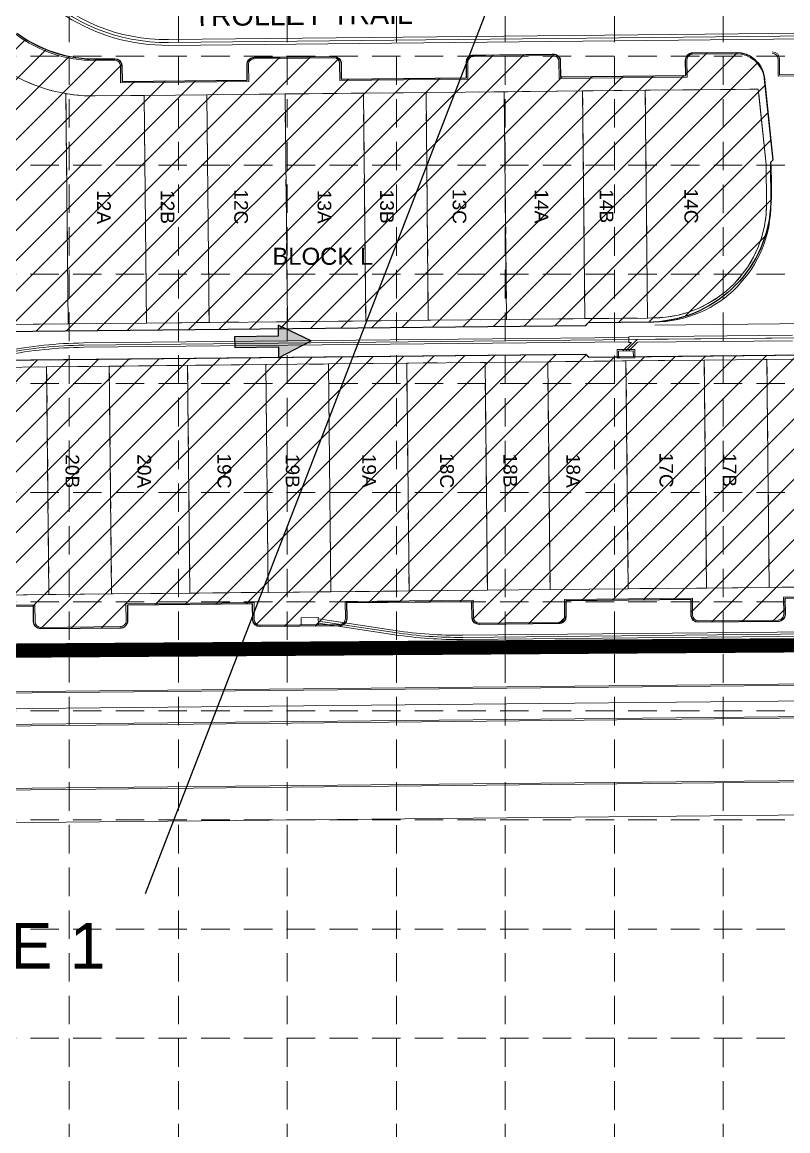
# Model space of a CAD drawing. Extents: x 2509062 to 2510599, y 7103311 to 7105769.
# Drawn here: x 2509354.3 to 2509623.2, y 7103932.4 to 7104321.8 of the extents above; entities that cross this region are included whole.
import ezdxf
from ezdxf.enums import TextEntityAlignment as Align

# ---------------------------------------------------------------- set-up
doc = ezdxf.new("R2010")
doc.units = 0
doc.header["$LTSCALE"] = 40
doc.header["$MEASUREMENT"] = 0
for name, pattern in [('DASHED', [0.75, 0.5, -0.25]), ('HIDDEN', [0.375, 0.25, -0.125]), ('HIDDEN2', [0.1875, 0.125, -0.0625]), ('PHANTOM2', [1.25, 0.625, -0.125, 0.125, -0.125, 0.125, -0.125])]:
    doc.linetypes.add(name, pattern=pattern)
for name, color, linetype in [('1 SODDED LOT', 2, 'Continuous'), ('C-FLOW-ARRW-E', 14, 'Continuous'), ('C-PHASE-LBL', 2, 'Continuous'), ('GRID', 254, 'DASHED'), ('LIMITS OF DISTURBANCE', 1, 'Continuous'), ('STORM', 5, 'Continuous'), ('XHO461B_PT$0$V-BNDY-E', 14, 'Continuous'), ('XHO461C_PT$0$V-BNDY-ALL-N', 6, 'Continuous'), ('XHO461C_PV$0$C-PARKING-OLD', 16, 'Continuous'), ('XHO461C_PV$0$C-ROAD-BACK-EX', 12, 'Continuous'), ('XHO461C_PV$0$C-ROAD-FACE-EX', 12, 'Continuous'), ('XHO461PT$0$C-ROAD-IDEN-N-P1', 1, 'Continuous'), ('XHO461PT$0$V-AREA-PLIN', 31, 'Continuous'), ('XHO461PT$0$V-BNDY-ALL-N', 6, 'Continuous'), ('XHO461PT$0$V-BNDY-N-P1', 3, 'Continuous'), ('XHO461PT$0$V-PROP-SUBD-IDEN-BLOK-N-P1', 7, 'Continuous'), ('XHO461PT$0$V-PROP-SUBD-IDEN-N-P1', 7, 'Continuous'), ('XHO461PT$0$V-PROP-SUBD-N-P1', 14, 'HIDDEN2'), ('XHO461PT$0$V-RWAY-FUT-N', 12, 'Continuous'), ('XHO461PT$0$V-RWAY-LINE-N-P1', 6, 'PHANTOM2')]:
    doc.layers.add(name, color=color, linetype=linetype)
doc.styles.get("Standard").update_dxf_attribs({"font": 'ARIAL.TTF'})

msp = doc.modelspace()

# ---------------------------------------------------------------- linework, layer by layer
msp.add_lwpolyline([(2509444.21, 7104215.41), (2509444.27, 7104211.57), (2509428.91, 7104211.33), (2509428.97, 7104207.49), (2509444.33, 7104207.73), (2509444.39, 7104203.89), (2509455.82, 7104209.83), (2509444.21, 7104215.41)], close=True)
at = {"color": 254}
for points in [[(2509444.39, 7104203.89), (2509444.21, 7104215.41), (2509455.82, 7104209.83), (2509444.21, 7104215.41)], [(2509428.91, 7104211.33), (2509428.97, 7104207.49), (2509444.27, 7104211.57), (2509444.33, 7104207.73)]]:
    msp.add_solid(points, dxfattribs=at)
at = {"layer": '1 SODDED LOT', "linetype": 'Continuous'}
for p, q in [((2509283.32, 7104243.49), (2509355.63, 7104315.81)), ((2509289.08, 7104238.65), (2509362.69, 7104312.26)), ((2509509.13, 7104214.75), (2509605.58, 7104311.2)), ((2509587.36, 7104303.58), (2509594.89, 7104311.11)), ((2509294.84, 7104233.8), (2509370.85, 7104309.81)), ((2509300.6, 7104228.96), (2509380.52, 7104308.88)), ((2509348.36, 7104213.08), (2509444.85, 7104309.57)), ((2509359.08, 7104213.19), (2509455.58, 7104309.69)), ((2509369.8, 7104213.3), (2509465.57, 7104309.07)), ((2509423.39, 7104213.86), (2509519.86, 7104310.33)), ((2509434.11, 7104213.97), (2509530.59, 7104310.45)), ((2509444.82, 7104214.08), (2509541.28, 7104310.53)), ((2509519.85, 7104214.86), (2509612.68, 7104307.69)), ((2509306.36, 7104224.11), (2509389.26, 7104307.01)), ((2509311.94, 7104219.08), (2509393.92, 7104301.06)), ((2509318.68, 7104215.22), (2509404.64, 7104301.17)), ((2509327.15, 7104213.08), (2509415.35, 7104301.28)), ((2509337.67, 7104212.99), (2509426.07, 7104301.39)), ((2509380.52, 7104213.41), (2509468.93, 7104301.83)), ((2509391.23, 7104213.53), (2509479.65, 7104301.94)), ((2509401.95, 7104213.64), (2509490.37, 7104302.05)), ((2509412.67, 7104213.75), (2509501.09, 7104302.16)), ((2509455.54, 7104214.19), (2509543.95, 7104302.6)), ((2509466.26, 7104214.3), (2509554.67, 7104302.71)), ((2509476.98, 7104214.41), (2509565.38, 7104302.82)), ((2509487.69, 7104214.53), (2509576.1, 7104302.93)), ((2509498.41, 7104214.64), (2509586.81, 7104303.04)), ((2509530.56, 7104214.97), (2509615.21, 7104299.62)), ((2509541.28, 7104215.08), (2509616.23, 7104290.03)), ((2509552, 7104215.19), (2509617.24, 7104280.43)), ((2509563.73, 7104216.31), (2509617.25, 7104269.83)), ((2509574.45, 7104216.43), (2509617.31, 7104259.29)), ((2509587.08, 7104218.45), (2509615.24, 7104246.62)), ((2509550.88, 7104118.62), (2509638.31, 7104206.04)), ((2509561.6, 7104118.72), (2509649.03, 7104206.15)), ((2509572.31, 7104118.83), (2509659.75, 7104206.26)), ((2509583.03, 7104118.94), (2509670.47, 7104206.38)), ((2509589.3, 7104114.61), (2509681.18, 7104206.49)), ((2509596.37, 7104111.07), (2509691.91, 7104206.61)), ((2509607.09, 7104111.18), (2509702.64, 7104206.73)), ((2509335.63, 7104179.13), (2509359.7, 7104203.2)), ((2509335.73, 7104168.63), (2509370.41, 7104203.31)), ((2509335.84, 7104158.13), (2509381.13, 7104203.42)), ((2509335.95, 7104147.63), (2509391.85, 7104203.53)), ((2509336.05, 7104137.13), (2509402.57, 7104203.64)), ((2509336.16, 7104126.63), (2509413.28, 7104203.75)), ((2509336.6, 7104116.47), (2509424, 7104203.86)), ((2509347.32, 7104116.58), (2509434.72, 7104203.97)), ((2509358.03, 7104116.68), (2509445.43, 7104204.09)), ((2509360.68, 7104108.72), (2509456.15, 7104204.2)), ((2509371.38, 7104108.82), (2509466.87, 7104204.31)), ((2509382.1, 7104108.93), (2509477.59, 7104204.42)), ((2509400.89, 7104117.11), (2509488.3, 7104204.53)), ((2509411.6, 7104117.22), (2509499.02, 7104204.64)), ((2509422.32, 7104117.33), (2509509.74, 7104204.75)), ((2509433.03, 7104117.44), (2509520.45, 7104204.86)), ((2509436.24, 7104110.03), (2509531.17, 7104204.97)), ((2509446.38, 7104109.57), (2509541.89, 7104205.08)), ((2509457.09, 7104109.68), (2509552.43, 7104205.02)), ((2509475.89, 7104117.86), (2509562.3, 7104204.28)), ((2509486.6, 7104117.97), (2509573.02, 7104204.39)), ((2509497.31, 7104118.08), (2509583.74, 7104204.5)), ((2509508.03, 7104118.19), (2509594.45, 7104204.61)), ((2509512.44, 7104111.99), (2509605.17, 7104204.72)), ((2509521.38, 7104110.32), (2509615.89, 7104204.84)), ((2509532.1, 7104110.44), (2509626.61, 7104204.95)), ((2509542.82, 7104110.55), (2509545.31, 7104113.04)), ((2509617.81, 7104111.3), (2509622.28, 7104115.76))]:
    msp.add_line(p, q, dxfattribs=at)
for points in [[(2509352.95, 7104317.59, 0.172798), (2509383.2, 7104308.98), (2509386.9, 7104308.98, -0.404177), (2509389.3, 7104306.67), (2509389.37, 7104301.02), (2509433.37, 7104301.47), (2509433.31, 7104306.98, -0.386624), (2509435.53, 7104309.46), (2509463.78, 7104309.78, -0.428045), (2509466.34, 7104307.16), (2509466.37, 7104301.81), (2509510.37, 7104302.26), (2509510.31, 7104307.78, -0.380182), (2509512.47, 7104310.25), (2509540.46, 7104310.56, -0.017626), (2509541.13, 7104310.55, -0.430884), (2509543.3, 7104307.96), (2509543.36, 7104302.59), (2509587.36, 7104303.04), (2509587.31, 7104308.52, -0.389264), (2509589.58, 7104311.06), (2509605.04, 7104311.21, -0.377421), (2509614.89, 7104302.71), (2509617.99, 7104273.38), (2509617.12, 7104272.47), (2509617.13, 7104272.45, -0.020866), (2509617.29, 7104258.54, -0.390778), (2509576.05, 7104216.44), (2509553.15, 7104216.2), (2509552.18, 7104215.19), (2509346.58, 7104213.06)], [(2509666.24, 7104119.77), (2509622.24, 7104119.33), (2509622.29, 7104113.77, -0.394585), (2509620.05, 7104111.32), (2509591.85, 7104111.02, -0.389372), (2509589.32, 7104113.3), (2509589.24, 7104119), (2509545.25, 7104118.56), (2509545.31, 7104113.05, -0.395393), (2509543.02, 7104110.55), (2509514.94, 7104110.26, -0.368425), (2509512.32, 7104112.44), (2509512.25, 7104118.23), (2509468.25, 7104117.79), (2509468.31, 7104112.31, -0.41947), (2509465.76, 7104109.76), (2509437.81, 7104109.49, -0.39122), (2509435.32, 7104111.74), (2509435.25, 7104117.46), (2509391.25, 7104117.02), (2509391.31, 7104111.53, -0.444752), (2509388.56, 7104108.99), (2509360.82, 7104108.72, -0.409494), (2509358.32, 7104111.12), (2509358.26, 7104116.69), (2509336.26, 7104116.46)]]:
    msp.add_lwpolyline(points, format="xyb", dxfattribs=at)
msp.add_lwpolyline([(2509335.39, 7104202.95), (2509552.26, 7104205.19), (2509553.28, 7104204.18), (2509629.81, 7104204.98)], dxfattribs=at)
at = {"layer": 'C-FLOW-ARRW-E', "color": 7}
msp.add_line((2509397.58, 7104015.76), (2509517.51, 7104325.88), dxfattribs=at)
at = {"layer": 'GRID', "color": 252, "linetype": 'HIDDEN', "lineweight": 0}
for p, q in [((2509370.86, 7103504.81), (2509370.65, 7105726.86)), ((2509409.33, 7103504.81), (2509408.94, 7105726.9)), ((2509447.37, 7103504.8), (2509447.37, 7105726.87)), ((2509485.81, 7103504.79), (2509485.77, 7105726.86)), ((2509523.91, 7103504.79), (2509523.99, 7105726.86)), ((2509562.26, 7103504.78), (2509562.49, 7105726.81)), ((2509600.58, 7103504.78), (2509600.58, 7105728.4)), ((2509102.19, 7104309.92), (2510559.01, 7104309.92)), ((2509102.19, 7104271.59), (2510559.01, 7104271.59)), ((2509102.19, 7104233.25), (2510559.01, 7104233.25)), ((2509102.19, 7104194.91), (2510559.01, 7104194.91)), ((2509102.19, 7104156.57), (2510559.01, 7104156.57)), ((2509102.19, 7104118.24), (2510559.01, 7104118.24)), ((2509102.19, 7104079.9), (2510559.01, 7104079.9)), ((2509102.19, 7104041.56), (2510559.01, 7104041.56)), ((2509102.19, 7104003.22), (2510559.01, 7104003.22)), ((2509102.19, 7103964.89), (2510559.01, 7103964.89))]:
    msp.add_line(p, q, dxfattribs=at)
at = {"layer": 'LIMITS OF DISTURBANCE', "linetype": 'HIDDEN', "ltscale": 3, "const_width": 5}
msp.add_lwpolyline([(2510346.96, 7104107.84), (2509196.41, 7104099.99), (2509189.37, 7105338.21), (2510325.02, 7105349.1), (2510335.26, 7104307.47), (2510344.6, 7104260.31), (2510346.93, 7104123.52), (2510346.93, 7104123.52), (2510346.96, 7104107.84)], close=True, dxfattribs=at)
at = {"layer": 'STORM', "lineweight": 0}
for p, q in [((2509405.72, 7104315.68), (2509629.5, 7104317.97)), ((2509405.72, 7104315.68), (2509629.5, 7104317.97)), ((2509405.73, 7104314.68), (2509740.21, 7104318.11)), ((2509405.73, 7104314.68), (2509740.21, 7104318.11)), ((2509405.74, 7104313.68), (2509629.53, 7104315.97)), ((2509405.74, 7104313.68), (2509629.53, 7104315.97)), ((2509375.85, 7104209.12), (2509567.36, 7104211.08)), ((2509375.85, 7104209.12), (2509567.36, 7104211.08)), ((2509375.86, 7104208.37), (2509626.81, 7104210.94)), ((2509375.86, 7104208.37), (2509626.81, 7104210.94)), ((2509566.35, 7104206.32), (2509570.37, 7104210.36)), ((2509566.35, 7104206.32), (2509570.37, 7104210.36)), ((2509567.36, 7104211.33), (2509624.86, 7104211.92)), ((2509567.36, 7104211.33), (2509624.86, 7104211.92)), ((2509567.38, 7104209.33), (2509567.36, 7104211.33)), ((2509567.38, 7104209.33), (2509567.36, 7104211.33)), ((2509570.44, 7104209.36), (2509624.89, 7104209.92)), ((2509570.44, 7104209.36), (2509624.89, 7104209.92)), ((2509375.87, 7104207.62), (2509567.38, 7104209.58)), ((2509375.87, 7104207.62), (2509567.38, 7104209.58)), ((2509569.44, 7104206.86), (2509563.25, 7104206.79)), ((2509569.44, 7104206.86), (2509563.25, 7104206.79)), ((2509563.25, 7104206.79), (2509563.28, 7104203.79)), ((2509563.25, 7104206.79), (2509563.28, 7104203.79)), ((2509563.75, 7104206.3), (2509568.95, 7104206.35)), ((2509563.75, 7104206.3), (2509568.95, 7104206.35)), ((2509563.77, 7104204.3), (2509563.75, 7104206.3)), ((2509563.77, 7104204.3), (2509563.75, 7104206.3)), ((2509565.28, 7104206.31), (2509568.3, 7104209.34)), ((2509565.28, 7104206.31), (2509568.3, 7104209.34)), ((2509567.38, 7104209.33), (2509568.3, 7104209.34)), ((2509567.38, 7104209.33), (2509568.3, 7104209.34)), ((2509567.42, 7104206.34), (2509570.44, 7104209.36)), ((2509567.42, 7104206.34), (2509570.44, 7104209.36)), ((2509568.95, 7104206.35), (2509568.97, 7104204.35)), ((2509568.95, 7104206.35), (2509568.97, 7104204.35)), ((2509569.47, 7104203.86), (2509569.44, 7104206.86)), ((2509569.47, 7104203.86), (2509569.44, 7104206.86)), ((2509563.28, 7104203.79), (2509569.47, 7104203.86)), ((2509563.28, 7104203.79), (2509569.47, 7104203.86)), ((2509568.97, 7104204.35), (2509563.77, 7104204.3)), ((2509568.97, 7104204.35), (2509563.77, 7104204.3)), ((2509452.32, 7104112.63), (2509458.32, 7104112.69)), ((2509452.32, 7104112.63), (2509458.32, 7104112.69)), ((2509452.35, 7104110.13), (2509452.32, 7104112.63)), ((2509452.35, 7104110.13), (2509452.32, 7104112.63)), ((2509458.32, 7104112.69), (2509458.35, 7104110.19)), ((2509458.32, 7104112.69), (2509458.35, 7104110.19)), ((2509458.35, 7104110.19), (2509452.35, 7104110.13)), ((2509458.35, 7104110.19), (2509452.35, 7104110.13)), ((2509458.33, 7104112.2), (2509485.36, 7104108.12)), ((2509458.33, 7104112.2), (2509485.36, 7104108.12)), ((2509458.33, 7104111.44), (2509485.25, 7104107.38)), ((2509458.33, 7104111.44), (2509485.25, 7104107.38)), ((2509458.34, 7104110.68), (2509485.14, 7104106.64)), ((2509458.34, 7104110.68), (2509485.14, 7104106.64)), ((2509691.93, 7104108.28), (2509509.12, 7104106.46)), ((2509691.93, 7104108.28), (2509509.12, 7104106.46)), ((2509691.94, 7104107.53), (2509509.13, 7104105.71)), ((2509691.94, 7104107.53), (2509509.13, 7104105.71)), ((2509691.95, 7104106.78), (2509509.13, 7104104.96)), ((2509691.95, 7104106.78), (2509509.13, 7104104.96))]:
    msp.add_line(p, q, dxfattribs=at)
for centre, radius, start, end in [((2509405.07, 7104379.68), 65, 180.5865, 270.5865), ((2509405.07, 7104379.68), 65, 180.5865, 270.5865), ((2509405.07, 7104379.68), 64, 180.5865, 270.5865), ((2509405.07, 7104379.68), 64, 180.5865, 270.5865), ((2509405.07, 7104379.68), 66, 204.7408, 270.5865), ((2509405.07, 7104379.68), 66, 204.7408, 270.5865), ((2509377.39, 7104058.38), 150.75, 90.5865, 101.2366), ((2509377.39, 7104058.38), 150.75, 90.5865, 101.2366), ((2509377.39, 7104058.38), 150, 90.5865, 101.2366), ((2509377.39, 7104058.38), 150, 90.5865, 101.2366), ((2509377.39, 7104058.38), 149.25, 90.5865, 101.2366), ((2509377.39, 7104058.38), 149.25, 90.5865, 101.2366), ((2509507.63, 7104255.7), 150.75, 261.4189, 270.5707), ((2509507.63, 7104255.7), 150.75, 261.4189, 270.5707), ((2509507.63, 7104255.7), 150, 261.4189, 270.5707), ((2509507.63, 7104255.7), 150, 261.4189, 270.5707), ((2509507.63, 7104255.7), 149.25, 261.4189, 270.5707), ((2509507.63, 7104255.7), 149.25, 261.4189, 270.5707)]:
    msp.add_arc(centre, radius, start, end, dxfattribs=at)
at = {"layer": 'XHO461B_PT$0$V-BNDY-E', "color": 7, "lineweight": 0}
msp.add_line((2510333.58, 7104090.45), (2509205.27, 7104079.15), dxfattribs=at)
at = {"layer": 'XHO461C_PT$0$V-BNDY-ALL-N', "color": 7, "lineweight": 0}
msp.add_line((2510333.58, 7104090.45), (2509205.27, 7104079.15), dxfattribs=at)
at = {"layer": 'XHO461C_PV$0$C-PARKING-OLD', "color": 7, "lineweight": 0}
for p, q in [((2509619.86, 7104302.88), (2509619.8, 7104308.88)), ((2509620.36, 7104303.38), (2509620.3, 7104308.88)), ((2509664.86, 7104303.34), (2509619.86, 7104302.88)), ((2509664.36, 7104303.83), (2509620.36, 7104303.38)), ((2509576.56, 7104215.43), (2509631.2, 7104215.99)), ((2509576.8, 7104210.43), (2509631.26, 7104210.99))]:
    msp.add_line(p, q, dxfattribs=at)
for radius in [2.5, 2]:
    msp.add_arc((2509617.8, 7104308.86), radius, 0.5865, 90.5865, dxfattribs=at)
at = {"layer": 'XHO461C_PV$0$C-ROAD-BACK-EX', "color": 7, "lineweight": 0}
for p, q in [((2509379.8, 7104308.42), (2509386.8, 7104308.49)), ((2509435.79, 7104308.99), (2509463.79, 7104309.28)), ((2509465.87, 7104301.3), (2509465.81, 7104307.3)), ((2509510.87, 7104301.76), (2509510.81, 7104307.76)), ((2509512.79, 7104309.78), (2509540.79, 7104310.07)), ((2509542.87, 7104302.09), (2509542.81, 7104308.09)), ((2509587.87, 7104302.55), (2509587.81, 7104308.55)), ((2509589.78, 7104310.57), (2509604.96, 7104310.73)), ((2509388.88, 7104300.51), (2509388.82, 7104306.51)), ((2509433.87, 7104300.97), (2509433.81, 7104306.97)), ((2509433.87, 7104300.97), (2509388.88, 7104300.51)), ((2509510.87, 7104301.76), (2509465.87, 7104301.3)), ((2509587.87, 7104302.55), (2509542.87, 7104302.09)), ((2509666.74, 7104120.28), (2509621.74, 7104119.83)), ((2509358.75, 7104117.19), (2509313.75, 7104116.74)), ((2509358.81, 7104111.19), (2509358.75, 7104117.19)), ((2509435.75, 7104117.96), (2509390.75, 7104117.51)), ((2509390.81, 7104111.51), (2509390.75, 7104117.51)), ((2509435.81, 7104111.96), (2509435.75, 7104117.96)), ((2509512.74, 7104118.73), (2509467.75, 7104118.28)), ((2509467.81, 7104112.28), (2509467.75, 7104118.28)), ((2509512.8, 7104112.73), (2509512.74, 7104118.73)), ((2509589.74, 7104119.5), (2509544.74, 7104119.05)), ((2509544.8, 7104113.05), (2509544.74, 7104119.05)), ((2509589.8, 7104113.5), (2509589.74, 7104119.5)), ((2509621.8, 7104113.83), (2509621.74, 7104119.83)), ((2509388.83, 7104109.49), (2509360.83, 7104109.21)), ((2509465.83, 7104110.26), (2509437.83, 7104109.98)), ((2509542.82, 7104111.03), (2509514.82, 7104110.75)), ((2509619.82, 7104111.81), (2509591.82, 7104111.53)), ((2509715.55, 7104089.77), (2509205.21, 7104084.65)), ((2509715.6, 7104078.77), (2509205.32, 7104073.65)), ((2510333.95, 7104061.95), (2509223.97, 7104050.84))]:
    msp.add_line(p, q, dxfattribs=at)
for centre, radius, start, end in [((2509379.33, 7104353.41), 45, 232.7791, 270.5865), ((2509386.82, 7104306.49), 2, 0.5865, 90.5865), ((2509435.81, 7104306.99), 2, 90.5865, 180.5865), ((2509463.81, 7104307.28), 2, 0.5865, 90.5865), ((2509512.81, 7104307.78), 2, 90.5865, 180.5865), ((2509540.81, 7104308.07), 2, 0.5865, 90.5865), ((2509589.81, 7104308.57), 2, 90.5865, 180.5865), ((2509605.07, 7104300.73), 10, 5.9758, 90.5865), ((2509514.8, 7104112.75), 2, 180.5865, 270.5737), ((2509542.8, 7104113.03), 2, 270.5737, 0.5865), ((2509591.8, 7104113.53), 2, 180.5865, 270.5737), ((2509619.8, 7104113.81), 2, 270.5737, 0.5865), ((2509360.81, 7104111.21), 2, 180.5865, 270.5737), ((2509388.81, 7104111.49), 2, 270.5737, 0.5865), ((2509437.81, 7104111.98), 2, 180.5865, 270.5737), ((2509465.81, 7104112.26), 2, 270.5737, 0.5865)]:
    msp.add_arc(centre, radius, start, end, dxfattribs=at)
at = {"layer": 'XHO461C_PV$0$C-ROAD-FACE-EX', "color": 7, "lineweight": 0}
for p, q in [((2509589.78, 7104311.07), (2509604.68, 7104311.22)), ((2509379.79, 7104308.92), (2509386.79, 7104308.99)), ((2509435.79, 7104309.49), (2509463.79, 7104309.78)), ((2509466.37, 7104301.81), (2509466.31, 7104307.31)), ((2509510.37, 7104302.26), (2509510.31, 7104307.76)), ((2509512.78, 7104310.28), (2509540.78, 7104310.57)), ((2509543.36, 7104302.59), (2509543.31, 7104308.09)), ((2509587.36, 7104303.04), (2509587.31, 7104308.54)), ((2509389.37, 7104301.02), (2509389.32, 7104306.51)), ((2509433.37, 7104301.47), (2509433.31, 7104306.97)), ((2509433.37, 7104301.47), (2509389.37, 7104301.02)), ((2509510.37, 7104302.26), (2509466.37, 7104301.81)), ((2509587.36, 7104303.04), (2509543.36, 7104302.59)), ((2509617.99, 7104273.35), (2509614.98, 7104302.04)), ((2509617.13, 7104272.47), (2509617.99, 7104273.35)), ((2509617.13, 7104272.47), (2509617.27, 7104258.35)), ((2509332.63, 7104212.93), (2509552.16, 7104215.18)), ((2509552.16, 7104215.18), (2509553.15, 7104216.19)), ((2509563.15, 7104216.29), (2509553.15, 7104216.19)), ((2509562.2, 7104216.28), (2509576.2, 7104216.42)), ((2509332.73, 7104202.93), (2509552.27, 7104205.18)), ((2509552.27, 7104205.18), (2509553.27, 7104204.19)), ((2509563.27, 7104204.29), (2509553.27, 7104204.19)), ((2509562.32, 7104204.28), (2509629.82, 7104204.97)), ((2509358.26, 7104116.69), (2509314.26, 7104116.25)), ((2509358.31, 7104111.19), (2509358.26, 7104116.69)), ((2509435.25, 7104117.46), (2509391.25, 7104117.02)), ((2509391.31, 7104111.52), (2509391.25, 7104117.02)), ((2509435.31, 7104111.96), (2509435.25, 7104117.46)), ((2509512.25, 7104118.23), (2509468.25, 7104117.79)), ((2509468.31, 7104112.29), (2509468.25, 7104117.79)), ((2509512.3, 7104112.73), (2509512.25, 7104118.23)), ((2509589.24, 7104119), (2509545.25, 7104118.56)), ((2509545.3, 7104113.06), (2509545.25, 7104118.56)), ((2509589.3, 7104113.5), (2509589.24, 7104119)), ((2509666.24, 7104119.77), (2509622.24, 7104119.33)), ((2509622.3, 7104113.83), (2509622.24, 7104119.33)), ((2509388.84, 7104108.99), (2509360.84, 7104108.71)), ((2509465.83, 7104109.76), (2509437.83, 7104109.48)), ((2509542.83, 7104110.53), (2509514.83, 7104110.25)), ((2509619.82, 7104111.31), (2509591.83, 7104111.03)), ((2509715.55, 7104090.27), (2509205.21, 7104085.15)), ((2509715.61, 7104078.27), (2509205.33, 7104073.15)), ((2510333.94, 7104062.45), (2509223.97, 7104051.34))]:
    msp.add_line(p, q, dxfattribs=at)
for centre, radius, start, end in [((2509379.33, 7104353.41), 44.5, 232.7791, 270.5865), ((2509589.81, 7104308.57), 2.5, 90.5865, 180.5865), ((2509604.79, 7104300.97), 10.25, 5.9758, 90.5865), ((2509386.82, 7104306.49), 2.5, 0.5865, 90.5865), ((2509435.81, 7104306.99), 2.5, 90.5865, 180.5865), ((2509463.81, 7104307.28), 2.5, 0.5865, 90.5865), ((2509512.81, 7104307.78), 2.5, 90.5865, 180.5865), ((2509540.81, 7104308.07), 2.5, 0.5865, 90.5865), ((2509575.77, 7104257.92), 41.5, 270.5865, 0.5865), ((2509514.8, 7104112.75), 2.5, 180.5865, 270.5737), ((2509542.8, 7104113.03), 2.5, 270.5737, 0.5865), ((2509591.8, 7104113.53), 2.5, 180.5865, 270.5737), ((2509619.8, 7104113.81), 2.5, 270.5737, 0.5865), ((2509360.81, 7104111.21), 2.5, 180.5865, 270.5737), ((2509388.81, 7104111.49), 2.5, 270.5737, 0.5865), ((2509437.81, 7104111.98), 2.5, 180.5865, 270.5737), ((2509465.81, 7104112.26), 2.5, 270.5737, 0.5865)]:
    msp.add_arc(centre, radius, start, end, dxfattribs=at)
at = {"layer": 'XHO461PT$0$V-AREA-PLIN', "color": 7, "lineweight": 0}
for p, q in [((2509369.64, 7104296.74), (2509370.47, 7104215.82)), ((2509370.47, 7104215.82), (2509369.64, 7104296.74)), ((2509397.15, 7104296.09), (2509379.92, 7104295.92)), ((2509419.15, 7104296.32), (2509397.15, 7104296.09)), ((2509397.15, 7104296.09), (2509397.97, 7104216.1)), ((2509397.97, 7104216.1), (2509397.15, 7104296.09)), ((2509446.65, 7104296.6), (2509419.15, 7104296.32)), ((2509419.15, 7104296.32), (2509419.97, 7104216.32)), ((2509419.97, 7104216.32), (2509419.15, 7104296.32)), ((2509474.15, 7104296.88), (2509446.65, 7104296.6)), ((2509446.65, 7104296.6), (2509447.47, 7104216.6)), ((2509447.47, 7104216.6), (2509446.65, 7104296.6)), ((2509496.15, 7104297.11), (2509474.15, 7104296.88)), ((2509474.15, 7104296.88), (2509474.97, 7104216.89)), ((2509474.97, 7104216.89), (2509474.15, 7104296.88)), ((2509523.64, 7104297.39), (2509496.15, 7104297.11)), ((2509496.15, 7104297.11), (2509496.96, 7104217.11)), ((2509496.96, 7104217.11), (2509496.15, 7104297.11)), ((2509551.14, 7104297.67), (2509523.64, 7104297.39)), ((2509523.64, 7104297.39), (2509524.46, 7104217.39)), ((2509524.46, 7104217.39), (2509523.64, 7104297.39)), ((2509573.14, 7104297.9), (2509551.14, 7104297.67)), ((2509551.14, 7104297.67), (2509551.96, 7104217.67)), ((2509551.96, 7104217.67), (2509551.14, 7104297.67)), ((2509612.86, 7104298.3), (2509573.14, 7104297.9)), ((2509573.14, 7104297.9), (2509573.96, 7104217.9)), ((2509573.96, 7104217.9), (2509573.14, 7104297.9)), ((2509615.63, 7104271.83), (2509612.86, 7104298.3)), ((2509615.77, 7104258.33), (2509615.63, 7104271.83)), ((2509524.46, 7104217.39), (2509551.96, 7104217.67)), ((2509551.96, 7104217.67), (2509573.96, 7104217.9)), ((2509573.96, 7104217.9), (2509576.18, 7104217.92)), ((2509335.38, 7104215.46), (2509370.47, 7104215.82)), ((2509370.47, 7104215.82), (2509397.97, 7104216.1)), ((2509397.97, 7104216.1), (2509419.97, 7104216.32)), ((2509419.97, 7104216.32), (2509447.47, 7104216.6)), ((2509447.47, 7104216.6), (2509474.97, 7104216.89)), ((2509474.97, 7104216.89), (2509496.96, 7104217.11)), ((2509496.96, 7104217.11), (2509524.46, 7104217.39)), ((2509489.39, 7104202.03), (2509461.89, 7104201.75)), ((2509516.89, 7104202.31), (2509489.39, 7104202.03)), ((2509489.39, 7104202.03), (2509490.21, 7104122.01)), ((2509490.21, 7104122.01), (2509489.39, 7104202.03)), ((2509538.89, 7104202.54), (2509516.89, 7104202.31)), ((2509516.89, 7104202.31), (2509517.71, 7104122.28)), ((2509517.71, 7104122.28), (2509516.89, 7104202.31)), ((2509566.39, 7104202.82), (2509538.89, 7104202.54)), ((2509538.89, 7104202.54), (2509539.71, 7104122.5)), ((2509539.71, 7104122.5), (2509538.89, 7104202.54)), ((2509593.88, 7104203.1), (2509566.39, 7104202.82)), ((2509566.39, 7104202.82), (2509567.2, 7104122.78)), ((2509567.2, 7104122.78), (2509566.39, 7104202.82)), ((2509615.88, 7104203.33), (2509593.88, 7104203.1)), ((2509593.88, 7104203.1), (2509594.7, 7104123.05)), ((2509594.7, 7104123.05), (2509593.88, 7104203.1)), ((2509643.38, 7104203.61), (2509615.88, 7104203.33)), ((2509615.88, 7104203.33), (2509616.7, 7104123.27)), ((2509616.7, 7104123.27), (2509615.88, 7104203.33)), ((2509362.9, 7104200.74), (2509335.4, 7104200.46)), ((2509384.89, 7104200.96), (2509362.9, 7104200.74)), ((2509362.9, 7104200.74), (2509363.71, 7104120.74)), ((2509363.71, 7104120.74), (2509362.9, 7104200.74)), ((2509412.39, 7104201.24), (2509384.89, 7104200.96)), ((2509384.89, 7104200.96), (2509385.71, 7104120.96)), ((2509385.71, 7104120.96), (2509384.89, 7104200.96)), ((2509439.89, 7104201.53), (2509412.39, 7104201.24)), ((2509412.39, 7104201.24), (2509413.21, 7104121.23)), ((2509413.21, 7104121.23), (2509412.39, 7104201.24)), ((2509461.89, 7104201.75), (2509439.89, 7104201.53)), ((2509439.89, 7104201.53), (2509440.71, 7104121.51)), ((2509440.71, 7104121.51), (2509439.89, 7104201.53)), ((2509461.89, 7104201.75), (2509462.71, 7104121.73)), ((2509462.71, 7104121.73), (2509461.89, 7104201.75)), ((2509336.22, 7104120.46), (2509363.71, 7104120.74)), ((2509363.71, 7104120.74), (2509385.71, 7104120.96)), ((2509385.71, 7104120.96), (2509413.21, 7104121.23)), ((2509413.21, 7104121.23), (2509440.71, 7104121.51)), ((2509440.71, 7104121.51), (2509462.71, 7104121.73)), ((2509462.71, 7104121.73), (2509490.21, 7104122.01)), ((2509490.21, 7104122.01), (2509517.71, 7104122.28)), ((2509517.71, 7104122.28), (2509539.71, 7104122.5)), ((2509539.71, 7104122.5), (2509567.2, 7104122.78)), ((2509567.2, 7104122.78), (2509594.7, 7104123.05)), ((2509594.7, 7104123.05), (2509616.7, 7104123.27)), ((2509616.7, 7104123.27), (2509644.2, 7104123.55))]:
    msp.add_line(p, q, dxfattribs=at)
for centre, radius, start, end in [((2509379.33, 7104353.41), 57.5, 240.9166, 260.2957), ((2509379.33, 7104353.41), 57.5, 260.2957, 270.5865), ((2509575.77, 7104257.92), 40, 270.5865, 0.5865)]:
    msp.add_arc(centre, radius, start, end, dxfattribs=at)
at = {"layer": 'XHO461PT$0$V-BNDY-ALL-N', "color": 7, "lineweight": 0}
msp.add_line((2510333.58, 7104090.45), (2509205.27, 7104079.15), dxfattribs=at)
at = {"layer": 'XHO461PT$0$V-BNDY-N-P1', "color": 7, "lineweight": 0}
msp.add_line((2510333.58, 7104090.45), (2509205.27, 7104079.15), dxfattribs=at)
at = {"layer": 'XHO461PT$0$V-PROP-SUBD-N-P1', "color": 7, "lineweight": 0}
for p, q in [((2509370.47, 7104215.82), (2509369.64, 7104296.74)), ((2509397.97, 7104216.1), (2509397.15, 7104296.09)), ((2509419.97, 7104216.32), (2509419.15, 7104296.32)), ((2509447.47, 7104216.6), (2509446.65, 7104296.6)), ((2509474.97, 7104216.89), (2509474.15, 7104296.88)), ((2509496.96, 7104217.11), (2509496.15, 7104297.11)), ((2509524.46, 7104217.39), (2509523.64, 7104297.39)), ((2509551.96, 7104217.67), (2509551.14, 7104297.67)), ((2509573.96, 7104217.9), (2509573.14, 7104297.9)), ((2509490.21, 7104122.01), (2509489.39, 7104202.03)), ((2509517.71, 7104122.28), (2509516.89, 7104202.31)), ((2509539.71, 7104122.5), (2509538.89, 7104202.54)), ((2509567.2, 7104122.78), (2509566.39, 7104202.82)), ((2509594.7, 7104123.05), (2509593.88, 7104203.1)), ((2509616.7, 7104123.27), (2509615.88, 7104203.33)), ((2509363.71, 7104120.74), (2509362.9, 7104200.74)), ((2509385.71, 7104120.96), (2509384.89, 7104200.96)), ((2509413.21, 7104121.23), (2509412.39, 7104201.24)), ((2509440.71, 7104121.51), (2509439.89, 7104201.53)), ((2509462.71, 7104121.73), (2509461.89, 7104201.75))]:
    msp.add_line(p, q, dxfattribs=at)
at = {"layer": 'XHO461PT$0$V-RWAY-FUT-N', "color": 7, "lineweight": 0}
msp.add_line((2510333.98, 7104050.45), (2509205.67, 7104039.15), dxfattribs=at)
at = {"layer": 'XHO461PT$0$V-RWAY-LINE-N-P1', "color": 7, "lineweight": 0}
for p, q in [((2509379.92, 7104295.92), (2509612.86, 7104298.3)), ((2509615.63, 7104271.83), (2509612.86, 7104298.3)), ((2509615.63, 7104271.83), (2509615.77, 7104258.33)), ((2509615.63, 7104271.83), (2509615.77, 7104258.33)), ((2509335.38, 7104215.46), (2509576.18, 7104217.92)), ((2509315.14, 7104200.25), (2509720.38, 7104204.4)), ((2509716.2, 7104124.27), (2509220.02, 7104119.3))]:
    msp.add_line(p, q, dxfattribs=at)
for centre, radius, start, end in [((2509379.33, 7104353.41), 57.5, 180.5865, 270.5865), ((2509575.77, 7104257.92), 40, 270.5865, 0.5865)]:
    msp.add_arc(centre, radius, start, end, dxfattribs=at)

# ---------------------------------------------------------------- texts
at = {"layer": 'C-PHASE-LBL', "color": 7, "lineweight": 0}
msp.add_text('PHASE 1', height=16, dxfattribs=at).set_placement((2509289.09, 7103989.37))
at = {"layer": 'XHO461PT$0$C-ROAD-IDEN-N-P1', "color": 7, "lineweight": 0}
msp.add_text('TROLLEY TRAIL', height=7.2, rotation=0.5867, dxfattribs=at).set_placement((2509414.46, 7104320.44))
at = {"layer": 'XHO461PT$0$V-PROP-SUBD-IDEN-BLOK-N-P1', "lineweight": 0}
msp.add_text('BLOCK L', height=6, dxfattribs=at).set_placement((2509442.19, 7104236.59))
at = {"layer": 'XHO461PT$0$V-PROP-SUBD-IDEN-N-P1', "lineweight": 0}
for s, p in [('12A', (2509383.05, 7104256.86)), ('12B', (2509405.4, 7104256.9)), ('12C', (2509431.21, 7104256.95)), ('13A', (2509460.48, 7104257)), ('13B', (2509482.44, 7104257.04)), ('13C', (2509507.9, 7104257.09)), ('14A', (2509536.75, 7104257.13)), ('14B', (2509559.59, 7104257.18)), ('14C', (2509589.31, 7104257.22)), ('20B', (2509371.92, 7104164.06)), ('20A', (2509397.18, 7104164.1)), ('19C', (2509425.3, 7104164.15)), ('19B', (2509449.3, 7104164.2)), ('19A', (2509476.16, 7104164.24)), ('18C', (2509503.51, 7104164.29)), ('18B', (2509525.75, 7104164.33)), ('18A', (2509547.88, 7104164.23)), ('17C', (2509580.56, 7104164.43)), ('17B', (2509602.78, 7104164.47))]:
    msp.add_text(s, height=4.8, rotation=270, dxfattribs=at).set_placement(p, align=Align.MIDDLE)

doc.saveas('drawing.dxf')
